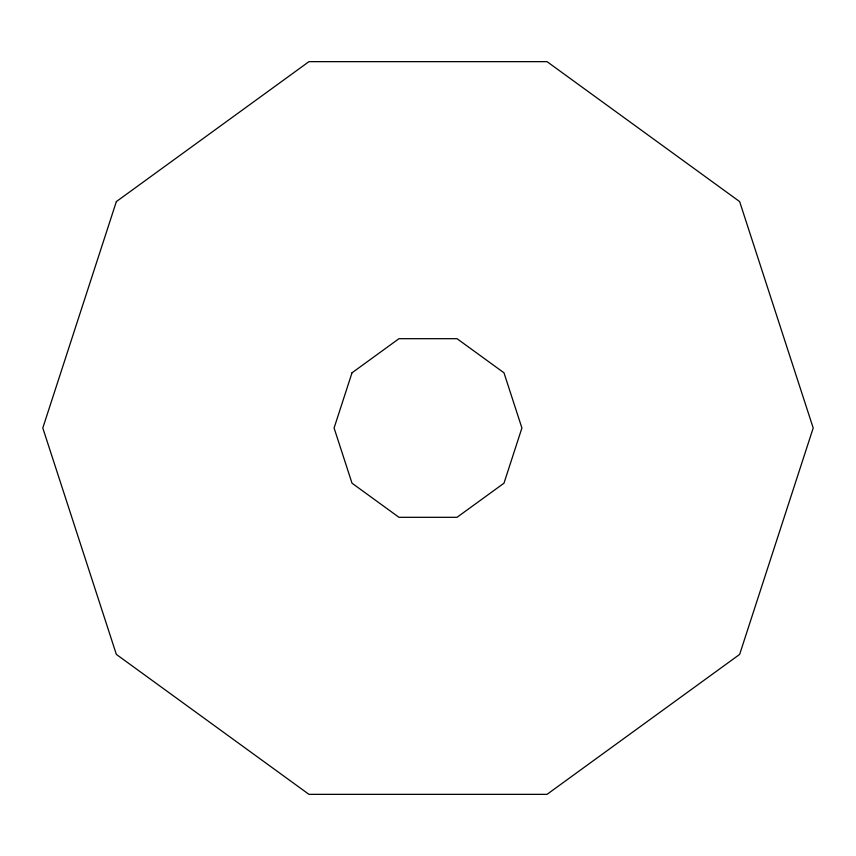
<?xml version="1.0" encoding="UTF-8"?>
<svg xmlns="http://www.w3.org/2000/svg" width="856" height="856" viewBox="0 0 856 856"><rect width="100%" height="100%" fill="white"/><g stroke="black" fill="none" stroke-linecap="round" stroke-linejoin="round"><path stroke-width="1.28" d="M116.363 201.588L42.8 428L116.363 654.412L308.963 794.347L547.038 794.347L739.638 654.412L813.2 428L739.638 201.588L547.038 61.653L308.963 61.653L116.363 201.588M352.019 372.799L334.086 428L352.019 483.201L398.982 517.313L457.018 517.313L503.981 483.201L521.914 428L503.981 372.799L457.018 338.687L398.982 338.687L352.019 372.799"/></g></svg>
